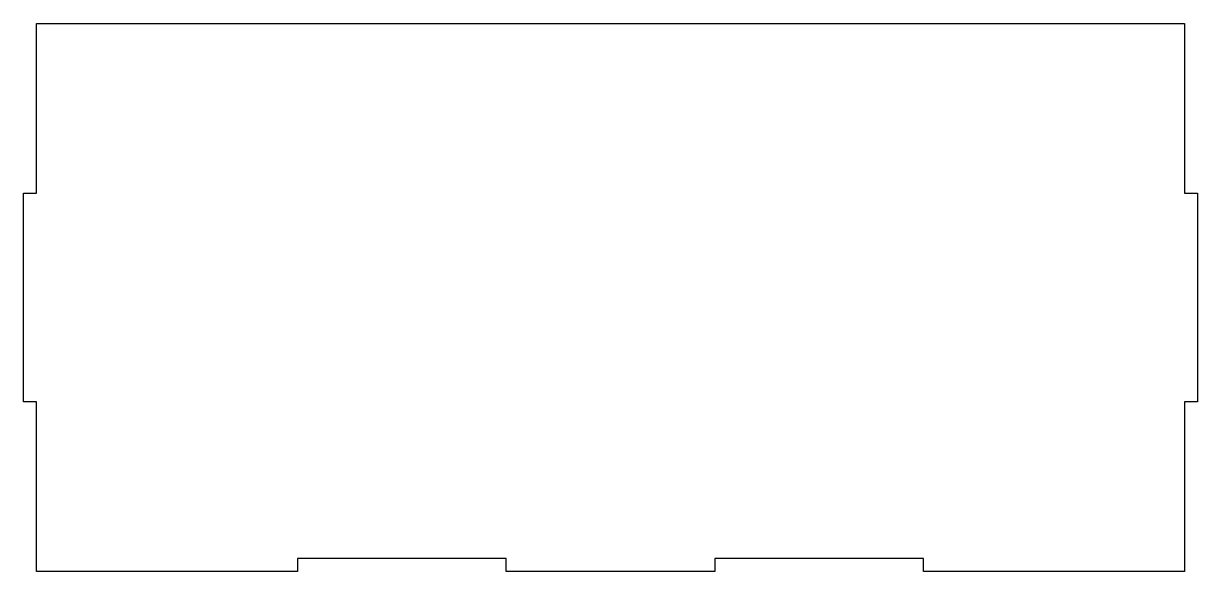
# Model space of a CAD drawing. Header units: millimetres. Extents: x 0 to 286, y 0 to 133.
import ezdxf

# ---------------------------------------------------------------- set-up
doc = ezdxf.new("R2010")
doc.units = ezdxf.units.MM
doc.layers.get('0').update_dxf_attribs({"linetype": 'CONTINUOUS'})

msp = doc.modelspace()

# ---------------------------------------------------------------- linework, layer by layer
msp.add_lwpolyline([(282.575, 0), (219.075, 0), (219.075, 3.175), (168.275, 3.175), (168.275, 0), (117.475, 0), (117.475, 3.175), (66.675, 3.175), (66.675, 0), (3.175, 0), (3.175, 41.275), (0, 41.275), (0, 92.075), (3.175, 92.075), (3.175, 133.35), (282.575, 133.35), (282.575, 92.075), (285.75, 92.075), (285.75, 41.275), (282.575, 41.275)], close=True)

doc.saveas('drawing.dxf')
